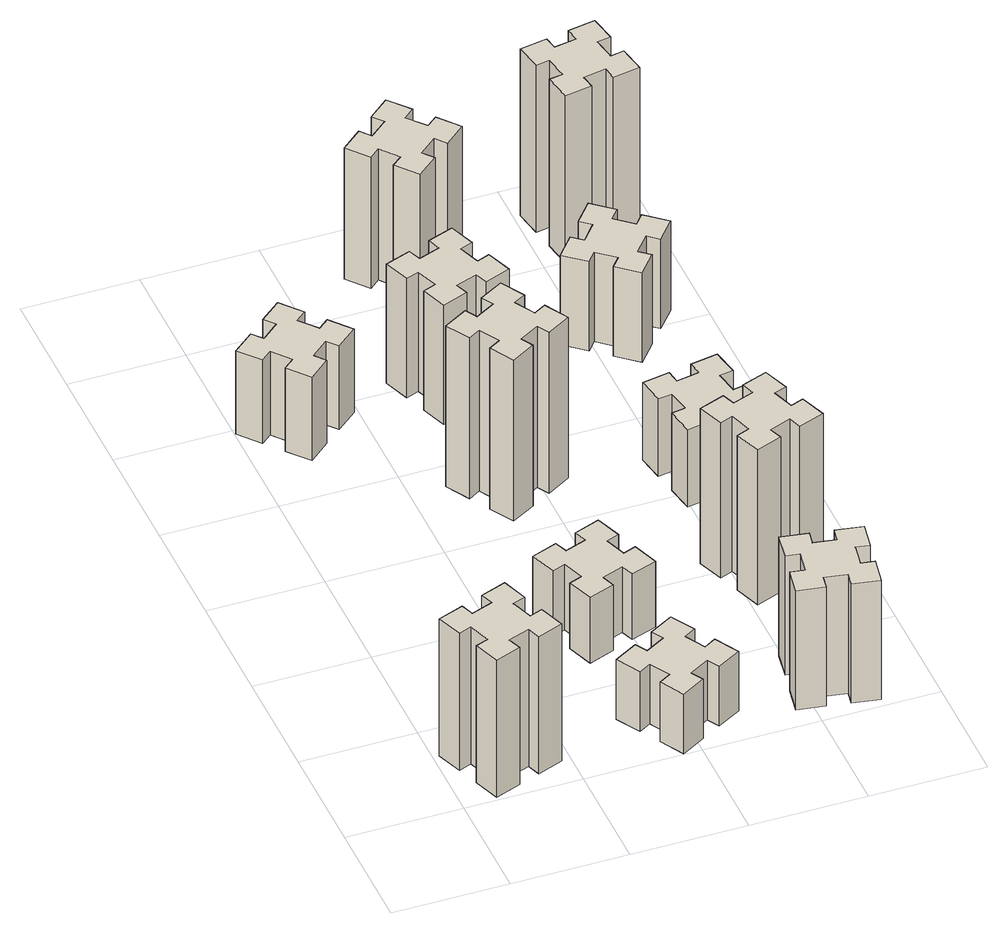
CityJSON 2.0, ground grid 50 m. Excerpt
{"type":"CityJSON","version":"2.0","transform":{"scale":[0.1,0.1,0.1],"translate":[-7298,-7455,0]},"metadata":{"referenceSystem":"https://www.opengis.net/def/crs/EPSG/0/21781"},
"CityObjects":{
"building1":{"type":"Building","attributes":{"class":"1000","function":"1000","usage":"1000","yearOfConstruction":2016,"roofType":"1000","measuredHeight":69,"storeysAboveGround":30,"storeysBelowGround":0},"geometry":[{"type":"Solid","lod":"1","boundaries":[[[[0,1,2,3,4,5,6,7,8,9,10,11,12,13,14,15,16,17,18,19]],[[17,16,20,21]],[[16,15,22,20]],[[15,14,23,22]],[[14,13,24,23]],[[13,12,25,24]],[[12,11,26,25]],[[11,10,27,26]],[[10,9,28,27]],[[9,8,29,28]],[[8,7,30,29]],[[7,6,31,30]],[[6,5,32,31]],[[5,4,33,32]],[[4,3,34,33]],[[3,2,35,34]],[[2,1,36,35]],[[1,0,37,36]],[[0,19,38,37]],[[19,18,39,38]],[[18,17,21,39]],[[24,25,26,27,28,29,30,31,32,33,34,35,36,37,38,39,21,20,22,23]]]]}]},
"building2":{"type":"Building","attributes":{"class":"1000","function":"1000","usage":"1000","yearOfConstruction":2016,"roofType":"1000","measuredHeight":42,"storeysAboveGround":30,"storeysBelowGround":0},"geometry":[{"type":"Solid","lod":"1","boundaries":[[[[40,41,42,43,44,45,46,47,48,49,50,51,52,53,54,55,56,57,58,59]],[[57,56,60,61]],[[56,55,62,60]],[[55,54,63,62]],[[54,53,64,63]],[[53,52,65,64]],[[52,51,66,65]],[[51,50,67,66]],[[50,49,68,67]],[[49,48,69,68]],[[48,47,70,69]],[[47,46,71,70]],[[46,45,72,71]],[[45,44,73,72]],[[44,43,74,73]],[[43,42,75,74]],[[42,41,76,75]],[[41,40,77,76]],[[40,59,78,77]],[[59,58,79,78]],[[58,57,61,79]],[[64,65,66,67,68,69,70,71,72,73,74,75,76,77,78,79,61,60,62,63]]]]}]},
"building3":{"type":"Building","attributes":{"class":"1000","function":"1000","usage":"1000","yearOfConstruction":2016,"roofType":"1000","measuredHeight":30,"storeysAboveGround":30,"storeysBelowGround":0},"geometry":[{"type":"Solid","lod":"1","boundaries":[[[[80,81,82,83,84,85,86,87,88,89,90,91,92,93,94,95,96,97,98,99]],[[97,96,100,101]],[[96,95,102,100]],[[95,94,103,102]],[[94,93,104,103]],[[93,92,105,104]],[[92,91,106,105]],[[91,90,107,106]],[[90,89,108,107]],[[89,88,109,108]],[[88,87,110,109]],[[87,86,111,110]],[[86,85,112,111]],[[85,84,113,112]],[[84,83,114,113]],[[83,82,115,114]],[[82,81,116,115]],[[81,80,117,116]],[[80,99,118,117]],[[99,98,119,118]],[[98,97,101,119]],[[104,105,106,107,108,109,110,111,112,113,114,115,116,117,118,119,101,100,102,103]]]]}]},
"building4":{"type":"Building","attributes":{"class":"1000","function":"1000","usage":"1000","yearOfConstruction":2016,"roofType":"1000","measuredHeight":33,"storeysAboveGround":30,"storeysBelowGround":0},"geometry":[{"type":"Solid","lod":"1","boundaries":[[[[120,121,122,123,124,125,126,127,128,129,130,131,132,133,134,135,136,137,138,139]],[[137,136,140,141]],[[136,135,142,140]],[[135,134,143,142]],[[134,133,144,143]],[[133,132,145,144]],[[132,131,146,145]],[[131,130,147,146]],[[130,129,148,147]],[[129,128,149,148]],[[128,127,150,149]],[[127,126,151,150]],[[126,125,152,151]],[[125,124,153,152]],[[124,123,154,153]],[[123,122,155,154]],[[122,121,156,155]],[[121,120,157,156]],[[120,139,158,157]],[[139,138,159,158]],[[138,137,141,159]],[[144,145,146,147,148,149,150,151,152,153,154,155,156,157,158,159,141,140,142,143]]]]}]},
"building5":{"type":"Building","attributes":{"class":"1000","function":"1000","usage":"1000","yearOfConstruction":2016,"roofType":"1000","measuredHeight":81,"storeysAboveGround":30,"storeysBelowGround":0},"geometry":[{"type":"Solid","lod":"1","boundaries":[[[[160,161,162,163,164,165,166,167,168,169,170,171,172,173,174,175,176,177,178,179]],[[177,176,180,181]],[[176,175,182,180]],[[175,174,183,182]],[[174,173,184,183]],[[173,172,185,184]],[[172,171,186,185]],[[171,170,187,186]],[[170,169,188,187]],[[169,168,189,188]],[[168,167,190,189]],[[167,166,191,190]],[[166,165,192,191]],[[165,164,193,192]],[[164,163,194,193]],[[163,162,195,194]],[[162,161,196,195]],[[161,160,197,196]],[[160,179,198,197]],[[179,178,199,198]],[[178,177,181,199]],[[184,185,186,187,188,189,190,191,192,193,194,195,196,197,198,199,181,180,182,183]]]]}]},
"building6":{"type":"Building","attributes":{"class":"1000","function":"1000","usage":"1000","yearOfConstruction":2016,"roofType":"1000","measuredHeight":60,"storeysAboveGround":30,"storeysBelowGround":0},"geometry":[{"type":"Solid","lod":"1","boundaries":[[[[200,201,202,203,204,205,206,207,208,209,210,211,212,213,214,215,216,217,218,219]],[[217,216,220,221]],[[216,215,222,220]],[[215,214,223,222]],[[214,213,224,223]],[[213,212,225,224]],[[212,211,226,225]],[[211,210,227,226]],[[210,209,228,227]],[[209,208,229,228]],[[208,207,230,229]],[[207,206,231,230]],[[206,205,232,231]],[[205,204,233,232]],[[204,203,234,233]],[[203,202,235,234]],[[202,201,236,235]],[[201,200,237,236]],[[200,219,238,237]],[[219,218,239,238]],[[218,217,221,239]],[[224,225,226,227,228,229,230,231,232,233,234,235,236,237,238,239,221,220,222,223]]]]}]},
"building7":{"type":"Building","attributes":{"class":"1000","function":"1000","usage":"1000","yearOfConstruction":2016,"roofType":"1000","measuredHeight":60,"storeysAboveGround":30,"storeysBelowGround":0},"geometry":[{"type":"Solid","lod":"1","boundaries":[[[[240,241,242,243,244,245,246,247,248,249,250,251,252,253,254,255,256,257,258,259]],[[257,256,260,261]],[[256,255,262,260]],[[255,254,263,262]],[[254,253,264,263]],[[253,252,265,264]],[[252,251,266,265]],[[251,250,267,266]],[[250,249,268,267]],[[249,248,269,268]],[[248,247,270,269]],[[247,246,271,270]],[[246,245,272,271]],[[245,244,273,272]],[[244,243,274,273]],[[243,242,275,274]],[[242,241,276,275]],[[241,240,277,276]],[[240,259,278,277]],[[259,258,279,278]],[[258,257,261,279]],[[264,265,266,267,268,269,270,271,272,273,274,275,276,277,278,279,261,260,262,263]]]]}]},
"building8":{"type":"Building","attributes":{"class":"1000","function":"1000","usage":"1000","yearOfConstruction":2016,"roofType":"1000","measuredHeight":78,"storeysAboveGround":30,"storeysBelowGround":0},"geometry":[{"type":"Solid","lod":"1","boundaries":[[[[280,281,282,283,284,285,286,287,288,289,290,291,292,293,294,295,296,297,298,299]],[[297,296,300,301]],[[296,295,302,300]],[[295,294,303,302]],[[294,293,304,303]],[[293,292,305,304]],[[292,291,306,305]],[[291,290,307,306]],[[290,289,308,307]],[[289,288,309,308]],[[288,287,310,309]],[[287,286,311,310]],[[286,285,312,311]],[[285,284,313,312]],[[284,283,314,313]],[[283,282,315,314]],[[282,281,316,315]],[[281,280,317,316]],[[280,299,318,317]],[[299,298,319,318]],[[298,297,301,319]],[[304,305,306,307,308,309,310,311,312,313,314,315,316,317,318,319,301,300,302,303]]]]}]},
"building9":{"type":"Building","attributes":{"class":"1000","function":"1000","usage":"1000","yearOfConstruction":2016,"roofType":"1000","measuredHeight":66,"storeysAboveGround":30,"storeysBelowGround":0},"geometry":[{"type":"Solid","lod":"1","boundaries":[[[[320,321,322,323,324,325,326,327,328,329,330,331,332,333,334,335,336,337,338,339]],[[337,336,340,341]],[[336,335,342,340]],[[335,334,343,342]],[[334,333,344,343]],[[333,332,345,344]],[[332,331,346,345]],[[331,330,347,346]],[[330,329,348,347]],[[329,328,349,348]],[[328,327,350,349]],[[327,326,351,350]],[[326,325,352,351]],[[325,324,353,352]],[[324,323,354,353]],[[323,322,355,354]],[[322,321,356,355]],[[321,320,357,356]],[[320,339,358,357]],[[339,338,359,358]],[[338,337,341,359]],[[344,345,346,347,348,349,350,351,352,353,354,355,356,357,358,359,341,340,342,343]]]]}]},
"building10":{"type":"Building","attributes":{"class":"1000","function":"1000","usage":"1000","yearOfConstruction":2016,"roofType":"1000","measuredHeight":39,"storeysAboveGround":30,"storeysBelowGround":0},"geometry":[{"type":"Solid","lod":"1","boundaries":[[[[360,361,362,363,364,365,366,367,368,369,370,371,372,373,374,375,376,377,378,379]],[[377,376,380,381]],[[376,375,382,380]],[[375,374,383,382]],[[374,373,384,383]],[[373,372,385,384]],[[372,371,386,385]],[[371,370,387,386]],[[370,369,388,387]],[[369,368,389,388]],[[368,367,390,389]],[[367,366,391,390]],[[366,365,392,391]],[[365,364,393,392]],[[364,363,394,393]],[[363,362,395,394]],[[362,361,396,395]],[[361,360,397,396]],[[360,379,398,397]],[[379,378,399,398]],[[378,377,381,399]],[[384,385,386,387,388,389,390,391,392,393,394,395,396,397,398,399,381,380,382,383]]]]}]},
"building11":{"type":"Building","attributes":{"class":"1000","function":"1000","usage":"1000","yearOfConstruction":2016,"roofType":"1000","measuredHeight":45,"storeysAboveGround":30,"storeysBelowGround":0},"geometry":[{"type":"Solid","lod":"1","boundaries":[[[[400,401,402,403,404,405,406,407,408,409,410,411,412,413,414,415,416,417,418,419]],[[417,416,420,421]],[[416,415,422,420]],[[415,414,423,422]],[[414,413,424,423]],[[413,412,425,424]],[[412,411,426,425]],[[411,410,427,426]],[[410,409,428,427]],[[409,408,429,428]],[[408,407,430,429]],[[407,406,431,430]],[[406,405,432,431]],[[405,404,433,432]],[[404,403,434,433]],[[403,402,435,434]],[[402,401,436,435]],[[401,400,437,436]],[[400,419,438,437]],[[419,418,439,438]],[[418,417,421,439]],[[424,425,426,427,428,429,430,431,432,433,434,435,436,437,438,439,421,420,422,423]]]]}]},
"building12":{"type":"Building","attributes":{"class":"1000","function":"1000","usage":"1000","yearOfConstruction":2016,"roofType":"1000","measuredHeight":84,"storeysAboveGround":30,"storeysBelowGround":0},"geometry":[{"type":"Solid","lod":"1","boundaries":[[[[440,441,442,443,444,445,446,447,448,449,450,451,452,453,454,455,456,457,458,459]],[[457,456,460,461]],[[456,455,462,460]],[[455,454,463,462]],[[454,453,464,463]],[[453,452,465,464]],[[452,451,466,465]],[[451,450,467,466]],[[450,449,468,467]],[[449,448,469,468]],[[448,447,470,469]],[[447,446,471,470]],[[446,445,472,471]],[[445,444,473,472]],[[444,443,474,473]],[[443,442,475,474]],[[442,441,476,475]],[[441,440,477,476]],[[440,459,478,477]],[[459,458,479,478]],[[458,457,461,479]],[[464,465,466,467,468,469,470,471,472,473,474,475,476,477,478,479,461,460,462,463]]]]}]}
},
"vertices":[
[255,356,0],[161,322,0],[140,378,0],[27,337,0],[69,224,0],[125,245,0],[159,151,0],[103,130,0],[144,17,0],[257,59,0],[236,115,0],[330,149,0],[350,93,0],[463,134,0],[422,247,0],[366,226,0],[332,320,0],[388,340,0],[347,453,0],[234,412,0],[332,320,690],[388,340,690],[366,226,690],[422,247,690],[463,134,690],[350,93,690],[330,149,690],[236,115,690],[257,59,690],[144,17,690],[103,130,690],[159,151,690],[125,245,690],[69,224,690],[27,337,690],[140,378,690],[161,322,690],[255,356,690],[234,412,690],[347,453,690],
[278,2339,0],[354,2403,0],[393,2357,0],[485,2434,0],[408,2526,0],[362,2488,0],[297,2564,0],[343,2603,0],[266,2695,0],[174,2618,0],[213,2572,0],[136,2507,0],[98,2553,0],[6,2476,0],[83,2384,0],[129,2423,0],[193,2346,0],[147,2308,0],[224,2216,0],[316,2293,0],[193,2346,420],[147,2308,420],[129,2423,420],[83,2384,420],[6,2476,420],[98,2553,420],[136,2507,420],[213,2572,420],[174,2618,420],[266,2695,420],[343,2603,420],[297,2564,420],[362,2488,420],[408,2526,420],[485,2434,420],[393,2357,420],[354,2403,420],[278,2339,420],[316,2293,420],[224,2216,420],
[865,224,0],[915,137,0],[863,107,0],[923,3,0],[1027,63,0],[997,115,0],[1084,165,0],[1114,113,0],[1218,173,0],[1158,277,0],[1106,247,0],[1056,334,0],[1108,364,0],[1048,468,0],[944,408,0],[974,356,0],[887,306,0],[857,358,0],[753,298,0],[813,194,0],[887,306,300],[857,358,300],[974,356,300],[944,408,300],[1048,468,300],[1108,364,300],[1056,334,300],[1106,247,300],[1158,277,300],[1218,173,300],[1114,113,300],[1084,165,300],[997,115,300],[1027,63,300],[923,3,300],[863,107,300],[915,137,300],[865,224,300],[813,194,300],[753,298,300],
[1006,866,0],[972,960,0],[1028,980,0],[987,1093,0],[874,1052,0],[895,996,0],[801,962,0],[780,1018,0],[667,977,0],[709,864,0],[765,885,0],[799,791,0],[743,770,0],[784,657,0],[897,699,0],[876,755,0],[970,789,0],[990,733,0],[1103,774,0],[1062,887,0],[970,789,330],[990,733,330],[876,755,330],[897,699,330],[784,657,330],[743,770,330],[799,791,330],[765,885,330],[709,864,330],[667,977,330],[780,1018,330],[801,962,330],[895,996,330],[874,1052,330],[987,1093,330],[1028,980,330],[972,960,330],[1006,866,330],[1062,887,330],[1103,774,330],
[1006,1827,0],[956,1914,0],[1008,1944,0],[948,2048,0],[844,1988,0],[874,1936,0],[787,1886,0],[757,1938,0],[653,1878,0],[713,1774,0],[765,1804,0],[815,1717,0],[763,1687,0],[823,1583,0],[927,1643,0],[897,1695,0],[984,1745,0],[1014,1693,0],[1118,1753,0],[1058,1857,0],[984,1745,810],[1014,1693,810],[897,1695,810],[927,1643,810],[823,1583,810],[763,1687,810],[815,1717,810],[765,1804,810],[713,1774,810],[653,1878,810],[757,1938,810],[787,1886,810],[874,1936,810],[844,1988,810],[948,2048,810],[1008,1944,810],[956,1914,810],[1006,1827,810],[1058,1857,810],[1118,1753,810],
[876,2335,0],[970,2369,0],[990,2313,0],[1103,2354,0],[1062,2467,0],[1006,2446,0],[972,2540,0],[1028,2560,0],[987,2673,0],[874,2632,0],[895,2576,0],[801,2542,0],[780,2598,0],[667,2557,0],[709,2444,0],[765,2465,0],[799,2371,0],[743,2350,0],[784,2237,0],[897,2279,0],[799,2371,600],[743,2350,600],[765,2465,600],[709,2444,600],[667,2557,600],[780,2598,600],[801,2542,600],[895,2576,600],[874,2632,600],[987,2673,600],[1028,2560,600],[972,2540,600],[1006,2446,600],[1062,2467,600],[1103,2354,600],[990,2313,600],[970,2369,600],[876,2335,600],[897,2279,600],[784,2237,600],
[1725,167,0],[1742,265,0],[1801,255,0],[1822,373,0],[1704,394,0],[1694,335,0],[1595,352,0],[1606,411,0],[1487,432,0],[1467,314,0],[1526,304,0],[1508,205,0],[1449,216,0],[1428,97,0],[1547,77,0],[1557,136,0],[1655,118,0],[1645,59,0],[1763,38,0],[1784,157,0],[1655,118,600],[1645,59,600],[1557,136,600],[1547,77,600],[1428,97,600],[1449,216,600],[1508,205,600],[1526,304,600],[1467,314,600],[1487,432,600],[1606,411,600],[1595,352,600],[1694,335,600],[1704,394,600],[1822,373,600],[1801,255,600],[1742,265,600],[1725,167,600],[1784,157,600],[1763,38,600],
[1505,985,0],[1539,891,0],[1483,870,0],[1524,757,0],[1637,799,0],[1616,855,0],[1710,889,0],[1730,833,0],[1843,874,0],[1802,987,0],[1746,966,0],[1712,1060,0],[1768,1080,0],[1727,1193,0],[1614,1152,0],[1635,1096,0],[1541,1062,0],[1520,1118,0],[1407,1077,0],[1449,964,0],[1541,1062,780],[1520,1118,780],[1635,1096,780],[1614,1152,780],[1727,1193,780],[1768,1080,780],[1712,1060,780],[1746,966,780],[1802,987,780],[1843,874,780],[1730,833,780],[1710,889,780],[1616,855,780],[1637,799,780],[1524,757,780],[1483,870,780],[1539,891,780],[1505,985,780],[1449,964,780],[1407,1077,780],
[1102,3228,0],[1037,3304,0],[1083,3343,0],[1006,3435,0],[914,3358,0],[953,3312,0],[876,3247,0],[838,3293,0],[746,3216,0],[823,3124,0],[869,3163,0],[933,3086,0],[887,3048,0],[964,2956,0],[1056,3033,0],[1018,3079,0],[1094,3143,0],[1133,3097,0],[1225,3174,0],[1148,3266,0],[1094,3143,660],[1133,3097,660],[1018,3079,660],[1056,3033,660],[964,2956,660],[887,3048,660],[933,3086,660],[869,3163,660],[823,3124,660],[746,3216,660],[838,3293,660],[876,3247,660],[953,3312,660],[914,3358,660],[1006,3435,660],[1083,3343,660],[1037,3304,660],[1102,3228,660],[1148,3266,660],[1225,3174,660],
[1655,1732,0],[1557,1715,0],[1547,1774,0],[1428,1753,0],[1449,1635,0],[1508,1645,0],[1526,1547,0],[1467,1537,0],[1487,1418,0],[1606,1439,0],[1595,1498,0],[1694,1516,0],[1704,1457,0],[1822,1477,0],[1801,1596,0],[1742,1585,0],[1725,1684,0],[1784,1694,0],[1763,1812,0],[1645,1791,0],[1725,1684,390],[1784,1694,390],[1742,1585,390],[1801,1596,390],[1822,1477,390],[1704,1457,390],[1694,1516,390],[1595,1498,390],[1606,1439,390],[1487,1418,390],[1467,1537,390],[1526,1547,390],[1508,1645,390],[1449,1635,390],[1428,1753,390],[1547,1774,390],[1557,1715,390],[1655,1732,390],[1645,1791,390],[1763,1812,390],
[1734,2607,0],[1658,2672,0],[1696,2718,0],[1604,2795,0],[1527,2703,0],[1573,2664,0],[1509,2588,0],[1463,2626,0],[1386,2534,0],[1478,2457,0],[1516,2503,0],[1593,2439,0],[1554,2393,0],[1646,2316,0],[1723,2408,0],[1677,2446,0],[1742,2523,0],[1788,2484,0],[1865,2576,0],[1773,2653,0],[1742,2523,450],[1788,2484,450],[1677,2446,450],[1723,2408,450],[1646,2316,450],[1554,2393,450],[1593,2439,450],[1516,2503,450],[1478,2457,450],[1386,2534,450],[1463,2626,450],[1509,2588,450],[1573,2664,450],[1527,2703,450],[1604,2795,450],[1696,2718,450],[1658,2672,450],[1734,2607,450],[1773,2653,450],[1865,2576,450],
[1842,3165,0],[1825,3264,0],[1884,3274,0],[1863,3392,0],[1745,3371,0],[1755,3312,0],[1657,3295,0],[1647,3354,0],[1528,3333,0],[1549,3215,0],[1608,3225,0],[1626,3127,0],[1567,3117,0],[1587,2998,0],[1706,3019,0],[1695,3078,0],[1794,3096,0],[1804,3037,0],[1922,3057,0],[1901,3176,0],[1794,3096,840],[1804,3037,840],[1695,3078,840],[1706,3019,840],[1587,2998,840],[1567,3117,840],[1626,3127,840],[1608,3225,840],[1549,3215,840],[1528,3333,840],[1647,3354,840],[1657,3295,840],[1755,3312,840],[1745,3371,840],[1863,3392,840],[1884,3274,840],[1825,3264,840],[1842,3165,840],[1901,3176,840],[1922,3057,840]
]}
